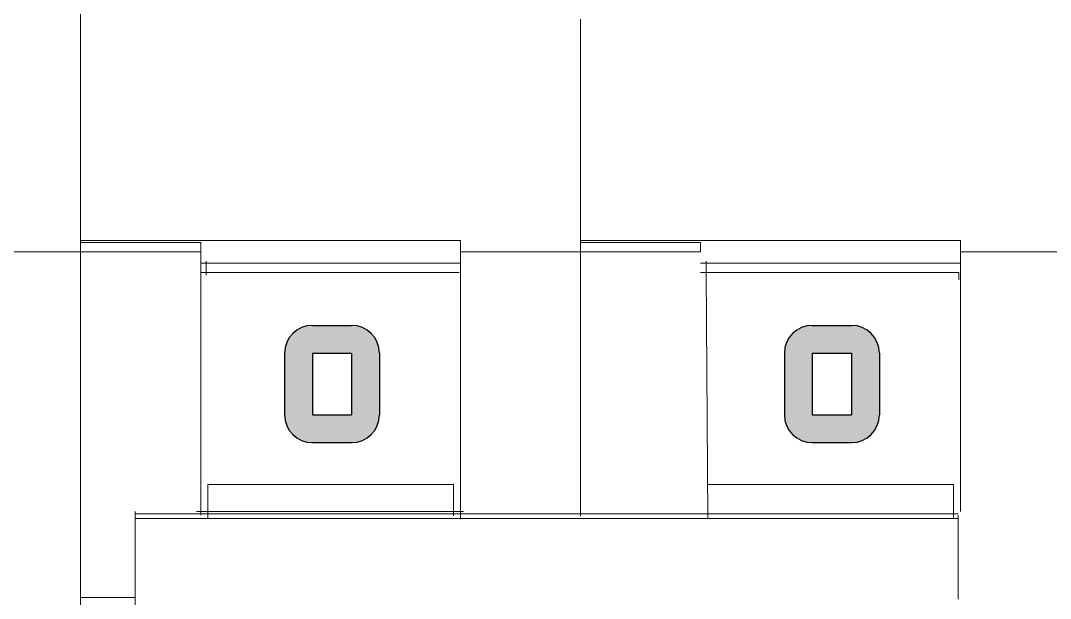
# Model space of a CAD drawing. Header units: millimetres. Extents: x 6750 to 121550, y -28210 to 66060.
# Drawn here: x 37122.21 to 37159.21, y 64786.35 to 64807.11 of the extents above; entities that cross this region are included whole.
import ezdxf

# ---------------------------------------------------------------- set-up
doc = ezdxf.new("R2010")
doc.units = ezdxf.units.MM
doc.layers.add('3', color=3, linetype='Continuous')

# ---------------------------------------------------------------- blocks, each defined once
blk = doc.blocks.new('3a2sd1zx35c4')
h = blk.add_hatch(color=256)
h.paths.add_polyline_path([(764585.477, 174568.546, 0.414214), (764584.474, 174569.549), (764583.069, 174569.549, 0.414214), (764582.065, 174568.546), (764582.065, 174566.338, 0.414214), (764583.069, 174565.335), (764584.474, 174565.335, 0.414214), (764585.477, 174566.338)])
h.paths.add_polyline_path([(764583.069, 174568.546), (764584.474, 174568.546), (764584.474, 174566.338), (764583.069, 174566.338)], flags=16)
h = blk.add_hatch(color=256)
h.paths.add_polyline_path([(764603.439, 174568.546, 0.414214), (764602.436, 174569.549), (764601.031, 174569.549, 0.414214), (764600.028, 174568.546), (764600.028, 174566.338, 0.414214), (764601.031, 174565.335), (764602.436, 174565.335, 0.414214), (764603.439, 174566.338)])
h.paths.add_polyline_path([(764601.031, 174568.546), (764602.436, 174568.546), (764602.436, 174566.338), (764601.031, 174566.338)], flags=16)
at = {"linetype": 'Continuous', "lineweight": 0}
for p, q in [((764610.664, 174587.206), (764610.664, 174579.81)), ((764574.74, 174580.549), (764574.74, 174580.248)), ((764592.702, 174580.549), (764592.701, 174580.248)), ((764574.74, 174580.248), (764574.74, 174579.881)), ((764574.74, 174580.248), (764574.74, 174579.881)), ((764592.701, 174579.881), (764592.701, 174580.248)), ((764592.701, 174579.881), (764592.701, 174580.248)), ((764610.664, 174580.444), (764610.664, 174574.026)), ((764574.74, 174579.881), (764574.74, 174572.597)), ((764592.701, 174579.881), (764592.702, 174572.188)), ((764592.701, 174579.881), (764592.702, 174572.597)), ((764610.664, 174574.026), (764610.664, 174572.188)), ((764610.664, 174574.026), (764610.664, 174572.597)), ((764588.387, 174572.597), (764574.74, 174572.597)), ((764574.74, 174572.188), (764574.74, 174572.528)), ((764574.74, 174572.528), (764579.055, 174572.528)), ((764579.055, 174572.188), (764579.055, 174572.528)), ((764588.387, 174572.597), (764588.387, 174572.188)), ((764606.349, 174572.597), (764592.702, 174572.597)), ((764592.702, 174572.528), (764597.017, 174572.528)), ((764597.017, 174572.188), (764597.017, 174572.528)), ((764606.349, 174572.597), (764606.349, 174572.188)), ((764610.664, 174572.188), (764610.664, 174572.528)), ((764574.74, 174572.188), (764574.74, 174559.768)), ((764574.74, 174572.188), (764579.055, 174572.188)), ((764579.055, 174572.205), (764579.055, 174562.726)), ((764588.387, 174562.591), (764588.387, 174572.205)), ((764592.702, 174572.188), (764588.387, 174572.188)), ((764592.702, 174562.695), (764592.702, 174572.205)), ((764592.702, 174572.205), (764592.702, 174562.726)), ((764592.702, 174572.188), (764597.017, 174572.188)), ((764606.349, 174562.858), (764606.349, 174572.205)), ((764610.664, 174572.188), (764606.349, 174572.188)), ((764610.664, 174562.591), (764610.664, 174572.205)), ((764610.664, 174572.205), (764610.664, 174555.624)), ((764606.299, 174571.452), (764606.299, 174571.181)), ((764574.74, 174559.768), (764576.697, 174559.768))]:
    blk.add_line(p, q, dxfattribs=at)
for p, q in [((764583.069, 174569.549), (764584.474, 174569.549)), ((764601.031, 174569.549), (764602.436, 174569.549)), ((764582.065, 174568.546), (764582.065, 174566.338)), ((764583.069, 174568.546), (764583.069, 174566.338)), ((764583.069, 174568.546), (764584.474, 174568.546)), ((764584.474, 174568.546), (764584.474, 174566.338)), ((764585.477, 174568.546), (764585.477, 174566.338)), ((764600.028, 174568.546), (764600.028, 174566.338)), ((764601.031, 174568.546), (764602.436, 174568.546)), ((764601.031, 174568.546), (764601.031, 174566.338)), ((764602.436, 174568.546), (764602.436, 174566.338)), ((764603.439, 174568.546), (764603.439, 174566.338)), ((764583.069, 174566.338), (764584.474, 174566.338)), ((764601.031, 174566.338), (764602.436, 174566.338)), ((764583.069, 174565.335), (764584.474, 174565.335)), ((764601.031, 174565.335), (764602.436, 174565.335))]:
    blk.add_line(p, q)
for centre, start, end in [((764583.069, 174568.546), 90, 180), ((764584.474, 174568.546), 0, 90), ((764601.031, 174568.546), 90, 180), ((764602.436, 174568.546), 0, 90), ((764583.069, 174566.338), 180, 270), ((764584.474, 174566.338), 270, 0), ((764601.031, 174566.338), 180, 270), ((764602.436, 174566.338), 270, 0)]:
    blk.add_arc(centre, 1.003, start, end)
at = {"layer": '3', "linetype": 'Continuous', "lineweight": 0}
for p, q in [((764588.388, 174571.781), (764579.055, 174571.781)), ((764579.256, 174571.409), (764579.256, 174571.85)), ((764579.256, 174571.796), (764579.256, 174571.355)), ((764606.35, 174571.781), (764597.017, 174571.781)), ((764597.218, 174571.409), (764597.218, 174571.85)), ((764597.218, 174571.796), (764597.218, 174571.355)), ((764588.337, 174571.452), (764579.055, 174571.452)), ((764606.299, 174571.452), (764597.017, 174571.452)), ((764597.218, 174571.452), (764597.279, 174562.612)), ((764579.306, 174563.83), (764579.306, 174562.614)), ((764579.306, 174563.83), (764588.136, 174563.83)), ((764588.136, 174562.741), (764588.136, 174563.854)), ((764588.136, 174562.708), (764588.136, 174563.811)), ((764597.268, 174563.83), (764606.099, 174563.83)), ((764606.099, 174562.614), (764606.099, 174563.83)), ((764576.697, 174562.781), (764576.697, 174562.858)), ((764576.697, 174562.781), (764606.271, 174562.781)), ((764576.697, 174562.781), (764576.697, 174562.612)), ((764578.902, 174562.858), (764588.492, 174562.858)), ((764576.697, 174562.612), (764606.271, 174562.612)), ((764576.697, 174559.159), (764576.697, 174562.612)), ((764606.271, 174562.736), (764606.271, 174562.567)), ((764606.271, 174559.712), (764606.271, 174562.567))]:
    blk.add_line(p, q, dxfattribs=at)

msp = doc.modelspace()

# ---------------------------------------------------------------- block references
at = {"lineweight": 5}
for p in [(-727486.3, -109773.387), (-727450.375, -109773.387)]:
    msp.add_blockref('3a2sd1zx35c4', p, dxfattribs=at)

doc.saveas('drawing.dxf')
